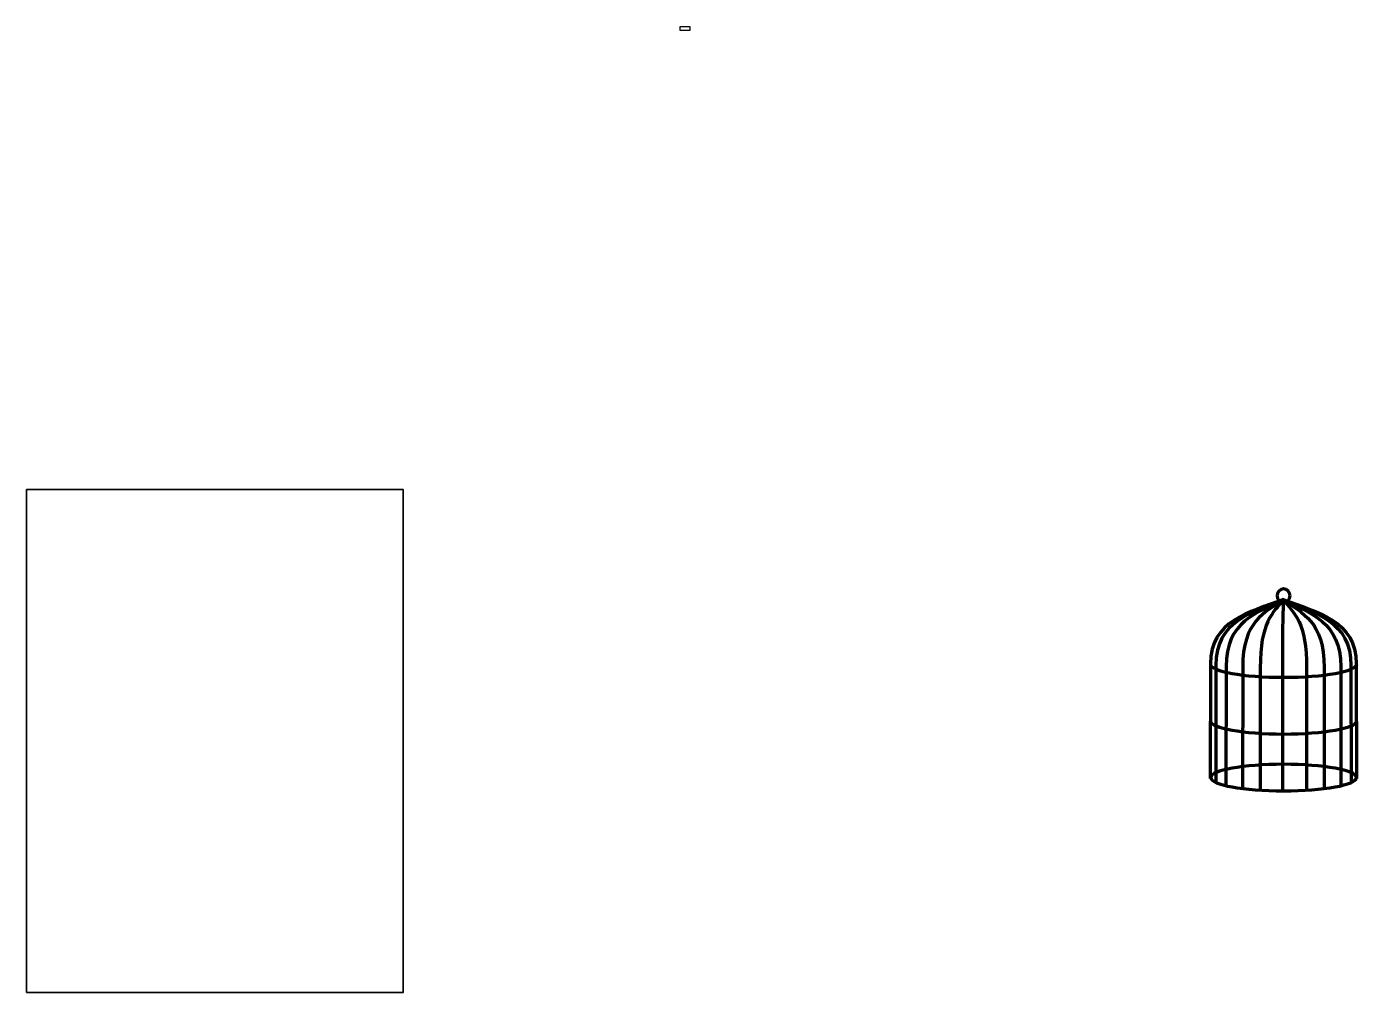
# Model space of a CAD drawing. Header units: millimetres. Extents: x -105 to 761, y -148 to 199.
# Drawn here: x -104.8 to 237.7, y -99 to 149.6 of the extents above; entities that cross this region are included whole.
import ezdxf

# ---------------------------------------------------------------- set-up
doc = ezdxf.new("R2010")
doc.units = ezdxf.units.MM
doc.header["$MEASUREMENT"] = 0
doc.header["$XCLIPFRAME"] = 0
doc.layers.add('Capa 1', color=7, linetype='Continuous')
picture_1 = doc.add_image_def('image1.jpg', size_in_pixel=(12700, 5003))

msp = doc.modelspace()

# ---------------------------------------------------------------- linework, layer by layer
at = {"layer": 'Capa 1', "color": 250, "lineweight": 35}
msp.add_open_spline([(-104.8132, 30.4278), (-104.8132, 30.4278), (-7.7978, 30.4278), (-7.7978, 30.4278), (-7.7978, 30.4278), (-7.7978, 30.4278), (-7.7978, -99.036), (-7.7978, -99.036), (-7.7978, -99.036), (-7.7978, -99.036), (-104.8132, -99.036), (-104.8132, -99.036), (-104.8132, -99.036), (-104.8132, -99.036), (-104.8132, 30.4278), (-104.8132, 30.4278)], degree=3, knots=[0, 0, 0, 0, 0.2, 0.2, 0.2, 0.2, 0.4, 0.4, 0.4, 0.4, 0.6, 0.6, 0.6, 0.6, 1, 1, 1, 1], dxfattribs=at)
at = {"layer": 'Capa 1', "color": 253, "lineweight": 211}
for points, knots in [([(220.6683, 3.0368), (220.6683, 2.0437), (219.915, 1.2386), (218.9858, 1.2386), (218.9858, 1.2386), (218.0566, 1.2386), (217.3037, 2.0437), (217.3037, 3.0367), (217.3037, 3.0367), (217.3037, 4.0295), (218.0565, 4.8341), (218.9858, 4.8341), (218.9858, 4.8341), (219.915, 4.8342), (220.6683, 4.0295), (220.6683, 3.0368)], [0, 0, 0, 0, 0.2, 0.2, 0.2, 0.2, 0.4, 0.4, 0.4, 0.4, 0.6, 0.6, 0.6, 0.6, 1, 1, 1, 1]), ([(218.9859, 2.1097), (210.0388, -1.2601), (200.1217, -3.2798), (200.1217, -14.4857), (200.1217, -14.4857), (200.1217, -14.4857), (200.0929, -43.9783), (200.0929, -43.9783)], [0, 0, 0, 0, 0.33333333, 0.33333333, 0.33333333, 0.33333333, 1, 1, 1, 1]), ([(218.9978, 2.126), (210.7216, -1.3179), (201.5487, -3.3817), (201.5487, -14.8343), (201.5487, -14.8343), (201.5487, -14.8343), (201.5216, -44.9745), (201.5216, -44.9745)], [0, 0, 0, 0, 0.33333333, 0.33333333, 0.33333333, 0.33333333, 1, 1, 1, 1]), ([(218.9978, 2.126), (211.9652, -1.3881), (204.1701, -3.4942), (204.1701, -15.1804), (204.1701, -15.1804), (204.1701, -15.1804), (204.1477, -45.9362), (204.1477, -45.9362)], [0, 0, 0, 0, 0.33333333, 0.33333333, 0.33333333, 0.33333333, 1, 1, 1, 1]), ([(219.0355, 2.1771), (214.0152, -1.3796), (208.4504, -3.5112), (208.4504, -15.3388), (208.4504, -15.3388), (208.4504, -15.3388), (208.4342, -46.4675), (208.4342, -46.4675)], [0, 0, 0, 0, 0.33333333, 0.33333333, 0.33333333, 0.33333333, 1, 1, 1, 1]), ([(218.9978, 2.126), (216.1375, -1.4643), (212.967, -3.6159), (212.967, -15.5554), (212.967, -15.5554), (212.967, -15.5554), (212.9576, -46.9773), (212.9576, -46.9773)], [0, 0, 0, 0, 0.33333333, 0.33333333, 0.33333333, 0.33333333, 1, 1, 1, 1]), ([(218.9474, 2.0571), (218.8194, -1.5331), (218.6771, -3.6844), (218.6771, -15.6238), (218.6771, -15.6238), (218.6771, -15.6238), (218.6765, -47.0457), (218.6765, -47.0457)], [0, 0, 0, 0, 0.33333333, 0.33333333, 0.33333333, 0.33333333, 1, 1, 1, 1]), ([(218.8462, 2.1097), (227.793, -1.2601), (237.7101, -3.2798), (237.7101, -14.4857), (237.7101, -14.4857), (237.7101, -14.4857), (237.7392, -43.9783), (237.7392, -43.9783)], [0, 0, 0, 0, 0.33333333, 0.33333333, 0.33333333, 0.33333333, 1, 1, 1, 1]), ([(218.8462, 2.1097), (223.8661, -1.447), (229.4312, -3.5786), (229.4312, -15.4065), (229.4312, -15.4065), (229.4312, -15.4065), (229.4475, -46.5345), (229.4475, -46.5345)], [0, 0, 0, 0, 0.33333333, 0.33333333, 0.33333333, 0.33333333, 1, 1, 1, 1]), ([(218.8835, 2.0582), (227.1597, -1.3857), (236.3329, -3.4491), (236.3329, -14.9017), (236.3329, -14.9017), (236.3329, -14.9017), (236.3599, -45.0423), (236.3599, -45.0423)], [0, 0, 0, 0, 0.33333333, 0.33333333, 0.33333333, 0.33333333, 1, 1, 1, 1]), ([(218.8835, 2.0582), (225.9165, -1.4558), (233.7111, -3.5616), (233.7111, -15.2478), (233.7111, -15.2478), (233.7111, -15.2478), (233.7342, -46.0036), (233.7342, -46.0036)], [0, 0, 0, 0, 0.33333333, 0.33333333, 0.33333333, 0.33333333, 1, 1, 1, 1]), ([(218.8835, 2.0582), (221.7442, -1.532), (224.9145, -3.6833), (224.9145, -15.6227), (224.9145, -15.6227), (224.9145, -15.6227), (224.9237, -47.0447), (224.9237, -47.0447)], [0, 0, 0, 0, 0.33333333, 0.33333333, 0.33333333, 0.33333333, 1, 1, 1, 1]), ([(237.7392, -14.5806), (237.7392, -16.4661), (229.343, -17.9948), (218.9858, -17.9948), (218.9858, -17.9948), (208.6287, -17.9948), (200.2324, -16.4662), (200.2324, -14.5806), (200.2324, -14.5806), (200.2324, -14.5806), (200.2326, -14.5806), (200.2326, -14.5806)], [0, 0, 0, 0, 0.25, 0.25, 0.25, 0.25, 0.5, 0.5, 0.5, 0.5, 1, 1, 1, 1]), ([(237.7392, -29.1845), (237.7392, -31.0702), (229.343, -32.5984), (218.9858, -32.5984), (218.9858, -32.5984), (208.6287, -32.5983), (200.2324, -31.0702), (200.2324, -29.1846), (200.2324, -29.1846), (200.2324, -29.1846), (200.2326, -29.1845), (200.2326, -29.1845)], [0, 0, 0, 0, 0.25, 0.25, 0.25, 0.25, 0.5, 0.5, 0.5, 0.5, 1, 1, 1, 1]), ([(237.7408, -43.7282), (237.7408, -45.6138), (229.3451, -47.142), (218.9879, -47.142), (218.9879, -47.142), (208.6308, -47.142), (200.2346, -45.6138), (200.2346, -43.7282), (200.2346, -43.7282), (200.2346, -41.8425), (208.6307, -40.314), (218.9879, -40.314), (218.9879, -40.314), (229.3451, -40.314), (237.7408, -41.8426), (237.7408, -43.7282)], [0, 0, 0, 0, 0.2, 0.2, 0.2, 0.2, 0.4, 0.4, 0.4, 0.4, 0.6, 0.6, 0.6, 0.6, 1, 1, 1, 1])]:
    msp.add_open_spline(points, degree=3, knots=knots, dxfattribs=at)

# ---------------------------------------------------------------- pictures from other files: only their frames are drawn
at = {"layer": 'Capa 1', "color": 250}
image = msp.add_image(picture_1, insert=(62.7017, 81.2702), size_in_units=(176.3889, 69.4861), dxfattribs=at)
image.set_boundary_path([(62.702, 81.27), (239.09, 150.767)])
image.dxf.flags = 3

doc.saveas('drawing.dxf')
